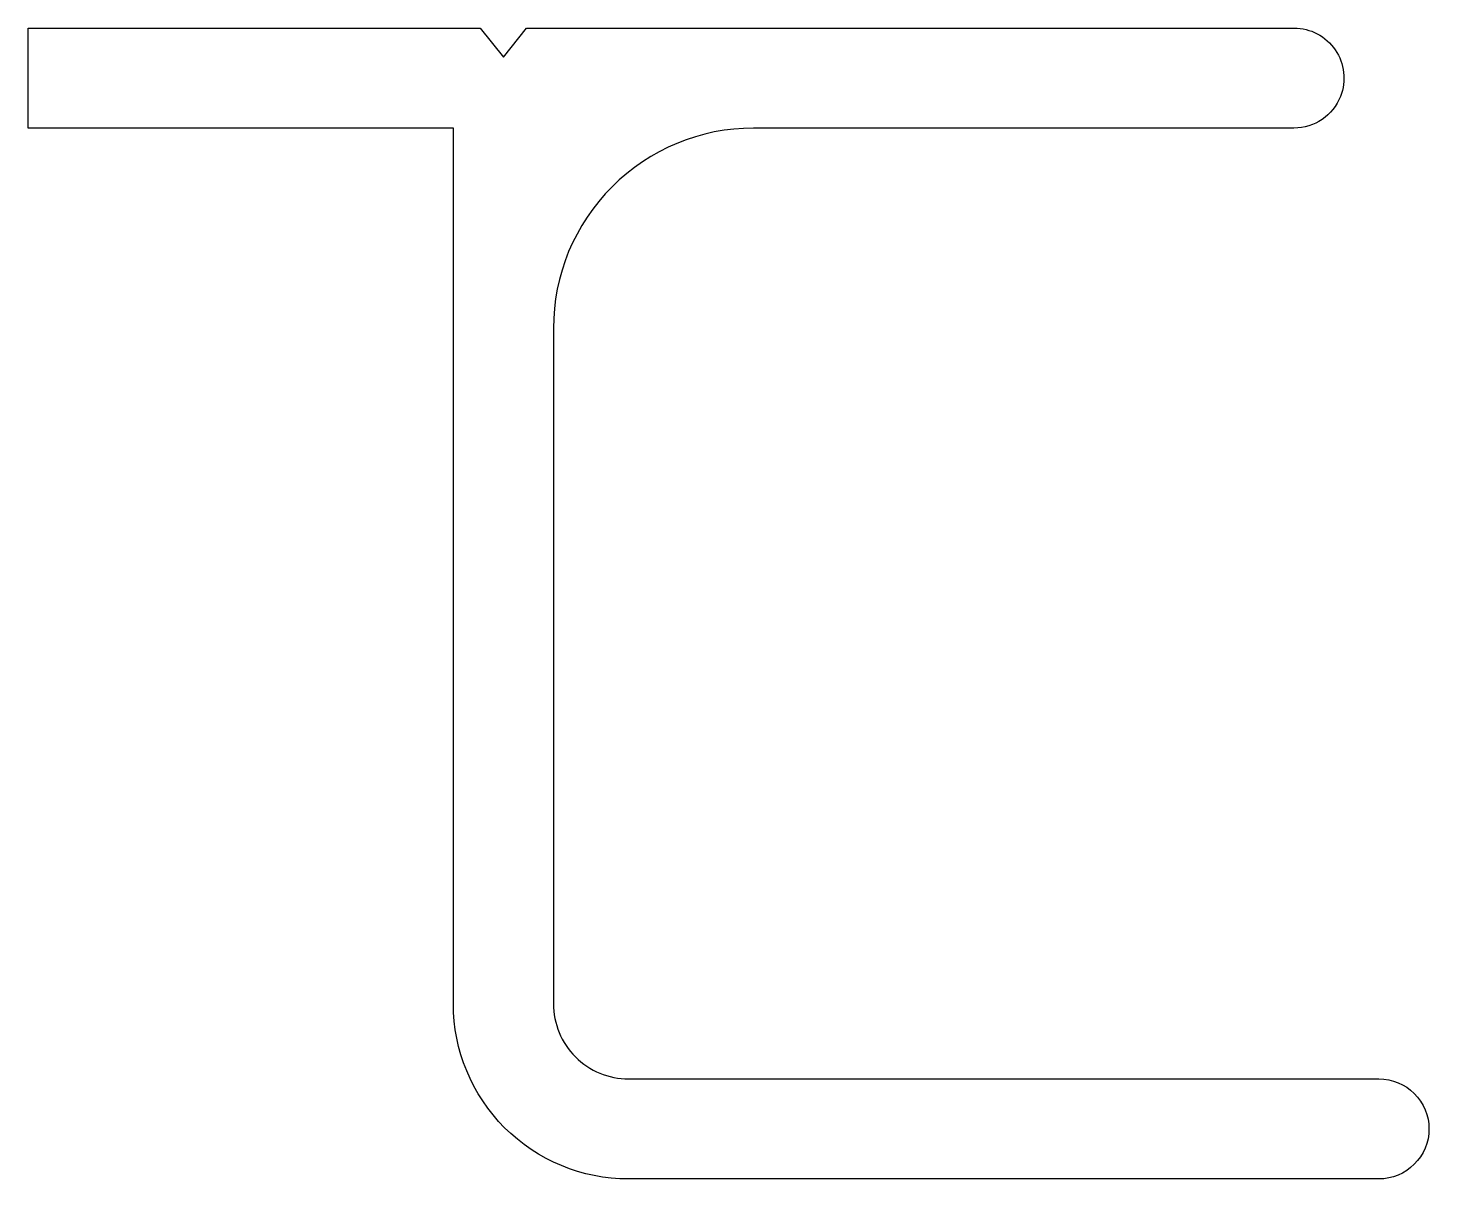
# Model space of a CAD drawing. Extents: x 924.9 to 980.9, y -29.8 to 16.2.
import ezdxf

# ---------------------------------------------------------------- set-up
doc = ezdxf.new("R2010")
doc.units = 0
doc.header["$LTSCALE"] = 15
doc.layers.get('0').update_dxf_attribs({"linetype": 'CONTINUOUS'})

msp = doc.modelspace()

# ---------------------------------------------------------------- linework, layer by layer
msp.add_lwpolyline([(978.94, -29.797), (948.94, -29.797, -0.414214), (941.94, -22.797), (941.94, 12.203), (924.937, 12.203), (924.937, 16.203), (943.012, 16.203), (943.94, 15.043), (944.868, 16.203), (975.542, 16.203, -0.52868), (977.403, 13.471, -0.308318), (975.542, 12.203), (953.94, 12.203, 0.414214), (945.94, 4.203), (945.94, -22.797, 0.414214), (948.94, -25.797), (978.94, -25.797, -0.414214), (980.94, -27.797, -0.414214)], format="xyb", close=True)

doc.saveas('drawing.dxf')
